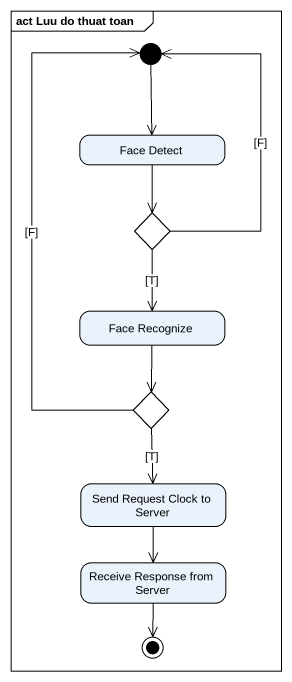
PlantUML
@startuml
mainframe act Luu do thuat toan
hide empty description
state initial1 <<start>>
state "Face Detect" as Face_Detect
state choice1 <<choice>>
state "Face Recognize" as Face_Recognize
state choice2 <<choice>>
state "Send Request Clock to Server" as Send_Request_Clock_to_Server
state "Receive Response from Server" as Receive_Response_from_Server
initial1 --> Face_Detect
Face_Detect --> choice1
choice1 -up-> initial1 : [F]
choice1 --> Face_Recognize : [T]
Face_Recognize --> choice2
choice2 -up-> initial1 : [F]
choice2 --> Send_Request_Clock_to_Server : [T]
Send_Request_Clock_to_Server --> Receive_Response_from_Server
Receive_Response_from_Server --> [*]
@enduml
